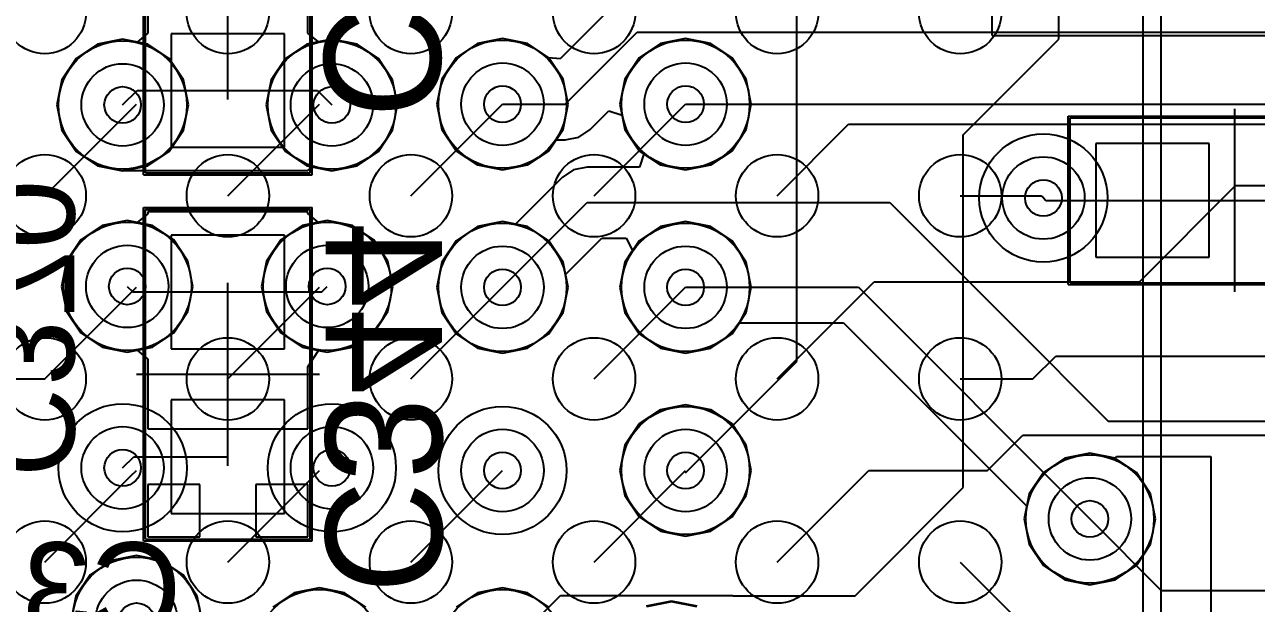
# Model space of a CAD drawing. Extents: x 28 to 300, y 18 to 330.
# Drawn here: x 172.86 to 179.59, y 114.7 to 117.86 of the extents above; entities that cross this region are included whole.
import ezdxf

# ---------------------------------------------------------------- set-up
doc = ezdxf.new("R2010")
doc.units = 0
for name, color, linetype in [('BOTTOMLAYER', 5, 'CONTINUOUS'), ('BOTTOMOVERLAY', 54, 'CONTINUOUS'), ('BOTTOMPASTE', 16, 'CONTINUOUS'), ('BOTTOMSOLDER', 6, 'CONTINUOUS'), ('DRILLDRAWING', 1, 'CONTINUOUS'), ('INTERNALPLANE1', 76, 'CONTINUOUS'), ('INTERNALPLANE6', 136, 'CONTINUOUS'), ('MECHANICAL14', 56, 'CONTINUOUS'), ('MECHANICAL16', 56, 'CONTINUOUS'), ('MIDLAYER1', 16, 'CONTINUOUS'), ('MIDLAYER3', 90, 'CONTINUOUS'), ('MULTILAYER', 9, 'CONTINUOUS'), ('TOPLAYER', 1, 'CONTINUOUS'), ('TOPOVERLAY', 2, 'CONTINUOUS'), ('TOPPASTE', 8, 'CONTINUOUS'), ('TOPSOLDER', 216, 'CONTINUOUS'), ('VIAHOLELAYER', 16, 'CONTINUOUS')]:
    doc.layers.add(name, color=color, linetype=linetype)

msp = doc.modelspace()

# ---------------------------------------------------------------- linework, layer by layer
at = {"layer": 'BOTTOMLAYER'}
for p, q in [((176.0706, 117.9552), (175.7872, 117.6719)), ((173.5348, 117.9362), (173.5348, 117.8115)), ((174.4088, 117.8129), (174.4088, 117.9083)), ((173.5348, 117.8115), (173.4759, 117.7632)), ((174.2818, 117.8092), (173.6618, 117.8092)), ((173.6618, 117.8092), (173.6618, 117.1892)), ((174.2818, 117.1892), (174.2818, 117.8092)), ((174.4677, 117.7645), (174.4088, 117.8129)), ((175.8142, 117.4242), (176.2079, 117.8179)), ((176.2079, 117.8179), (180.0866, 117.8179)), ((173.2597, 117.7516), (173.1432, 117.6738)), ((173.397, 117.7789), (173.2597, 117.7516)), ((173.4759, 117.7632), (173.397, 117.7789)), ((174.54, 117.7789), (174.4677, 117.7645)), ((174.6773, 117.7516), (174.54, 117.7789)), ((174.7938, 117.6738), (174.6773, 117.7516)), ((175.3345, 117.7558), (175.218, 117.678)), ((175.4718, 117.7831), (175.3345, 117.7558)), ((175.6091, 117.7558), (175.4718, 117.7831)), ((175.7256, 117.678), (175.6091, 117.7558)), ((173.1432, 117.6738), (173.0654, 117.5573)), ((174.8716, 117.5573), (174.7938, 117.6738)), ((175.218, 117.678), (175.1402, 117.5615)), ((175.7872, 117.6719), (175.7256, 117.678)), ((173.0654, 117.5573), (173.0381, 117.42)), ((174.8989, 117.42), (174.8716, 117.5573)), ((175.1402, 117.5615), (175.1129, 117.4242)), ((173.397, 117.42), (173.4762, 117.4992)), ((173.4762, 117.4992), (173.9718, 117.4992)), ((173.9718, 117.4992), (174.4608, 117.4992)), ((174.4608, 117.4992), (174.54, 117.42)), ((173.0381, 117.42), (173.0654, 117.2827)), ((174.8716, 117.2827), (174.8989, 117.42)), ((175.1129, 117.4242), (175.1402, 117.2869)), ((175.4718, 117.4242), (175.8142, 117.4242)), ((176.4718, 117.4242), (180.3272, 117.4242)), ((175.9515, 117.2869), (176.0518, 117.3871)), ((176.0518, 117.3871), (176.1247, 117.365)), ((176.1247, 117.365), (176.1402, 117.2869)), ((173.0654, 117.2827), (173.1432, 117.1662)), ((174.7938, 117.1662), (174.8716, 117.2827)), ((175.1402, 117.2869), (175.218, 117.1704)), ((175.8885, 117.2448), (175.9515, 117.2869)), ((176.1402, 117.2869), (176.218, 117.1704)), ((175.7256, 117.1704), (175.7654, 117.23)), ((175.7654, 117.23), (175.8142, 117.23)), ((175.8142, 117.23), (175.8885, 117.2448)), ((178.7118, 117.2092), (178.7118, 116.5892)), ((179.3318, 117.2092), (178.7118, 117.2092)), ((179.3318, 116.5892), (179.3318, 117.2092)), ((173.1432, 117.1662), (173.2597, 117.0884)), ((173.6618, 117.1892), (174.2818, 117.1892)), ((174.6773, 117.0884), (174.7938, 117.1662)), ((175.218, 117.1704), (175.3345, 117.0926)), ((175.6091, 117.0926), (175.7256, 117.1704)), ((176.218, 117.1704), (176.243, 117.1538)), ((176.243, 117.1538), (176.2209, 117.0808)), ((173.2597, 117.0884), (173.397, 117.0611)), ((173.397, 117.0611), (173.4025, 117.0622)), ((173.4025, 117.0622), (173.5348, 117.0622)), ((173.5348, 117.0622), (173.5348, 117.0622)), ((173.5348, 117.0622), (174.4088, 117.0622)), ((174.4088, 117.0622), (174.4333, 117.0823)), ((174.4088, 117.0622), (174.4088, 117.0622)), ((174.4333, 117.0823), (174.54, 117.0611)), ((174.54, 117.0611), (174.6773, 117.0884)), ((175.3345, 117.0926), (175.4718, 117.0653)), ((175.4718, 117.0653), (175.6091, 117.0926)), ((175.8599, 117.066), (175.7969, 117.0239)), ((175.9342, 117.0808), (175.8599, 117.066)), ((176.2209, 117.0808), (175.9342, 117.0808)), ((175.7969, 117.0239), (175.542, 116.7691)), ((175.4718, 116.4242), (175.9342, 116.8866)), ((175.9342, 116.8866), (177.588, 116.8866)), ((177.588, 116.8866), (178.2494, 116.2252)), ((178.4262, 116.912), (178.439, 116.8992)), ((178.439, 116.8992), (179.0218, 116.8992)), ((173.5348, 116.826), (173.4759, 116.7777)), ((174.4088, 116.8362), (173.5348, 116.8362)), ((173.5348, 116.8362), (173.5348, 116.826)), ((174.4088, 116.8273), (174.4088, 116.8362)), ((174.4677, 116.779), (174.4088, 116.8273)), ((173.2851, 116.761), (173.1686, 116.6832)), ((173.4224, 116.7883), (173.2851, 116.761)), ((173.4759, 116.7777), (173.4224, 116.7883)), ((174.5146, 116.7883), (174.4677, 116.779)), ((174.6519, 116.761), (174.5146, 116.7883)), ((174.7684, 116.6832), (174.6519, 116.761)), ((175.3345, 116.7558), (175.218, 116.678)), ((175.4718, 116.7831), (175.3345, 116.7558)), ((175.542, 116.7691), (175.4718, 116.7831)), ((173.1686, 116.6832), (173.0908, 116.5667)), ((174.2818, 116.7092), (173.6618, 116.7092)), ((173.6618, 116.7092), (173.6618, 116.0892)), ((174.2818, 116.0892), (174.2818, 116.7092)), ((174.8462, 116.5667), (174.7684, 116.6832)), ((175.218, 116.678), (175.1402, 116.5615)), ((175.8167, 116.4944), (176.0147, 116.6924)), ((176.0147, 116.6924), (176.1468, 116.6924)), ((176.1468, 116.6924), (176.1827, 116.6252)), ((176.1827, 116.6252), (176.1402, 116.5615)), ((173.0908, 116.5667), (173.0635, 116.4294)), ((174.8735, 116.4294), (174.8462, 116.5667)), ((175.1402, 116.5615), (175.1129, 116.4242)), ((176.1402, 116.5615), (176.1129, 116.4242)), ((178.7118, 116.5892), (179.3318, 116.5892)), ((175.8307, 116.4242), (175.8167, 116.4944)), ((173.0635, 116.4294), (173.0908, 116.2921)), ((173.4224, 116.4294), (173.4526, 116.3992)), ((173.4526, 116.3992), (173.9718, 116.3992)), ((173.9718, 116.3992), (174.4844, 116.3992)), ((174.4844, 116.3992), (174.5146, 116.4294)), ((174.8462, 116.2921), (174.8735, 116.4294)), ((175.1129, 116.4242), (175.1402, 116.2869)), ((175.8034, 116.2869), (175.8307, 116.4242)), ((176.1129, 116.4242), (176.1402, 116.2869)), ((176.4718, 116.4242), (177.4154, 116.4242)), ((177.4154, 116.4242), (178.6802, 115.1594)), ((173.0908, 116.2921), (173.1686, 116.1756)), ((174.7684, 116.1756), (174.8462, 116.2921)), ((175.1402, 116.2869), (175.218, 116.1704)), ((175.7256, 116.1704), (175.8034, 116.2869)), ((176.1402, 116.2869), (176.218, 116.1704)), ((176.7256, 116.1704), (176.7654, 116.23)), ((176.7654, 116.23), (177.3349, 116.23)), ((177.3349, 116.23), (178.3353, 115.2296)), ((178.2494, 116.2252), (178.3149, 116.1597)), ((178.2494, 116.2252), (178.7808, 115.6938)), ((173.1686, 116.1756), (173.2851, 116.0978)), ((174.6519, 116.0978), (174.7684, 116.1756)), ((175.218, 116.1704), (175.3345, 116.0926)), ((175.6091, 116.0926), (175.7256, 116.1704)), ((176.218, 116.1704), (176.3345, 116.0926)), ((176.6091, 116.0926), (176.7256, 116.1704)), ((173.2851, 116.0978), (173.4224, 116.0705)), ((173.4224, 116.0705), (173.4759, 116.0811)), ((173.4759, 116.0811), (173.5348, 116.0328)), ((173.6618, 116.0892), (174.2818, 116.0892)), ((174.4088, 115.9901), (174.4677, 116.0798)), ((174.4677, 116.0798), (174.5146, 116.0705)), ((174.5146, 116.0705), (174.6519, 116.0978)), ((175.3345, 116.0926), (175.4718, 116.0653)), ((175.4718, 116.0653), (175.6091, 116.0926)), ((176.3345, 116.0926), (176.4718, 116.0653)), ((176.4718, 116.0653), (176.6091, 116.0926)), ((173.5348, 116.0328), (173.5348, 115.9901)), ((173.5348, 115.9901), (173.5348, 115.9901)), ((173.5348, 115.9901), (173.5348, 115.9901)), ((173.5348, 115.9901), (173.5348, 115.9622)), ((174.4088, 115.9622), (174.4088, 115.9901)), ((174.4088, 115.9901), (174.4088, 115.9901)), ((174.4088, 115.9901), (174.4088, 115.9901)), ((174.4088, 115.9901), (174.4088, 115.9901)), ((173.5348, 115.9622), (173.5348, 115.9362)), ((173.5348, 115.9362), (173.5348, 115.9362)), ((173.5348, 115.9362), (173.5348, 115.9362)), ((173.5348, 115.9362), (173.5348, 115.9362)), ((173.5348, 115.9362), (173.5348, 115.9362)), ((173.5348, 115.9362), (173.5348, 115.9362)), ((173.5348, 115.9362), (173.5348, 115.6516)), ((174.4088, 115.9492), (174.4088, 115.9622)), ((174.4088, 115.9393), (174.4088, 115.9492)), ((174.4088, 115.9362), (174.4088, 115.9393)), ((174.4088, 115.9083), (174.4088, 115.9362)), ((174.4088, 115.6516), (174.4088, 115.9083)), ((174.4088, 115.9083), (174.4088, 115.9083)), ((174.4088, 115.9083), (174.4088, 115.9083)), ((174.2818, 115.8092), (173.6618, 115.8092)), ((173.6618, 115.8092), (173.6618, 115.1892)), ((174.2818, 115.1892), (174.2818, 115.8092)), ((176.3345, 115.7558), (176.218, 115.678)), ((176.4718, 115.7831), (176.3345, 115.7558)), ((176.6091, 115.7558), (176.4718, 115.7831)), ((176.7256, 115.678), (176.6091, 115.7558)), ((173.5348, 115.6516), (174.4088, 115.6516)), ((176.218, 115.678), (176.1402, 115.5615)), ((176.8034, 115.5615), (176.7256, 115.678)), ((178.7808, 115.6938), (180.1366, 115.6938)), ((176.1402, 115.5615), (176.1129, 115.4242)), ((176.8307, 115.4242), (176.8034, 115.5615)), ((173.397, 115.4388), (173.4574, 115.4992)), ((173.4574, 115.4992), (173.9718, 115.4992)), ((178.8175, 115.491), (178.8261, 115.4996)), ((178.934, 115.4132), (178.8175, 115.491)), ((178.8175, 115.491), (178.8175, 115.491)), ((178.8261, 115.4996), (179.3406, 115.4996)), ((179.3406, 115.4996), (179.3406, 114.2255)), ((176.1129, 115.4242), (176.1402, 115.2869)), ((176.8034, 115.2869), (176.8307, 115.4242)), ((179.0118, 115.2967), (178.934, 115.4132)), ((173.8194, 115.3468), (173.5348, 115.3468)), ((173.5348, 115.3468), (173.5348, 115.0622)), ((173.8194, 115.0622), (173.8194, 115.3468)), ((174.4088, 115.3468), (174.1242, 115.3468)), ((174.1242, 115.3468), (174.1242, 115.0622)), ((174.4088, 115.0622), (174.4088, 115.3468)), ((176.1402, 115.2869), (176.218, 115.1704)), ((176.7256, 115.1704), (176.8034, 115.2869)), ((179.0391, 115.1594), (179.0118, 115.2967)), ((173.6618, 115.1892), (174.2818, 115.1892)), ((178.3353, 115.2296), (178.3213, 115.1594)), ((176.218, 115.1704), (176.3345, 115.0926)), ((176.6091, 115.0926), (176.7256, 115.1704)), ((178.3213, 115.1594), (178.3486, 115.0221)), ((179.0118, 115.0221), (179.0391, 115.1594)), ((173.5348, 115.0622), (173.8194, 115.0622)), ((174.1242, 115.0622), (174.4088, 115.0622)), ((176.3345, 115.0926), (176.4718, 115.0653)), ((176.4718, 115.0653), (176.6091, 115.0926)), ((178.3486, 115.0221), (178.4264, 114.9056)), ((178.934, 114.9056), (179.0118, 115.0221)), ((173.3359, 114.9322), (173.2194, 114.8544)), ((173.4732, 114.9595), (173.3359, 114.9322)), ((173.6105, 114.9322), (173.4732, 114.9595)), ((173.727, 114.8544), (173.6105, 114.9322)), ((173.2194, 114.8544), (173.1416, 114.7379)), ((173.8048, 114.7379), (173.727, 114.8544)), ((178.4264, 114.9056), (178.5429, 114.8278)), ((178.8175, 114.8278), (178.934, 114.9056)), ((174.4718, 114.7831), (174.3345, 114.7558)), ((174.6091, 114.7558), (174.4718, 114.7831)), ((175.4718, 114.7831), (175.3345, 114.7558)), ((175.6091, 114.7558), (175.4718, 114.7831)), ((178.5429, 114.8278), (178.6802, 114.8005)), ((178.6802, 114.8005), (178.8175, 114.8278)), ((173.1416, 114.7379), (173.1143, 114.6006)), ((173.8321, 114.6006), (173.8048, 114.7379)), ((174.3345, 114.7558), (174.218, 114.678)), ((174.7256, 114.678), (174.6091, 114.7558)), ((175.3345, 114.7558), (175.218, 114.678)), ((175.7256, 114.678), (175.6091, 114.7558)), ((176.3956, 114.7069), (176.2583, 114.6796)), ((176.5329, 114.6796), (176.3956, 114.7069))]:
    msp.add_line(p, q, dxfattribs=at)
for centre in [(173.397, 117.42), (174.54, 117.42), (175.4718, 117.4242), (176.4718, 117.4242), (178.4262, 116.912), (173.4224, 116.4294), (174.5146, 116.4294), (175.4718, 116.4242), (176.4718, 116.4242), (173.397, 115.4388), (174.54, 115.4388), (175.4718, 115.4242), (176.4718, 115.4242), (178.6802, 115.1594), (173.4732, 114.6006)]:
    msp.add_circle(centre, 0.225, dxfattribs=at)
at = {"layer": 'BOTTOMPASTE'}
for p, q in [((174.2818, 117.8092), (173.6618, 117.8092)), ((173.6618, 117.8092), (173.6618, 117.1892)), ((174.2818, 117.1892), (174.2818, 117.8092)), ((178.7118, 117.2092), (178.7118, 116.5892)), ((179.3318, 117.2092), (178.7118, 117.2092)), ((179.3318, 116.5892), (179.3318, 117.2092)), ((173.6618, 117.1892), (174.2818, 117.1892)), ((174.2818, 116.7092), (173.6618, 116.7092)), ((173.6618, 116.7092), (173.6618, 116.0892)), ((174.2818, 116.0892), (174.2818, 116.7092)), ((178.7118, 116.5892), (179.3318, 116.5892)), ((173.6618, 116.0892), (174.2818, 116.0892)), ((174.2818, 115.8092), (173.6618, 115.8092)), ((173.6618, 115.8092), (173.6618, 115.1892)), ((174.2818, 115.1892), (174.2818, 115.8092)), ((173.6618, 115.1892), (174.2818, 115.1892))]:
    msp.add_line(p, q, dxfattribs=at)
at = {"layer": 'BOTTOMSOLDER'}
for p, q in [((174.2818, 117.8092), (173.6618, 117.8092)), ((173.6618, 117.8092), (173.6618, 117.1892)), ((174.2818, 117.1892), (174.2818, 117.8092)), ((178.7118, 117.2092), (178.7118, 116.5892)), ((179.3318, 117.2092), (178.7118, 117.2092)), ((179.3318, 116.5892), (179.3318, 117.2092)), ((173.6618, 117.1892), (174.2818, 117.1892)), ((174.2818, 116.7092), (173.6618, 116.7092)), ((173.6618, 116.7092), (173.6618, 116.0892)), ((174.2818, 116.0892), (174.2818, 116.7092)), ((178.7118, 116.5892), (179.3318, 116.5892)), ((173.6618, 116.0892), (174.2818, 116.0892)), ((174.2818, 115.8092), (173.6618, 115.8092)), ((173.6618, 115.8092), (173.6618, 115.1892)), ((174.2818, 115.1892), (174.2818, 115.8092)), ((173.6618, 115.1892), (174.2818, 115.1892))]:
    msp.add_line(p, q, dxfattribs=at)
at = {"layer": 'DRILLDRAWING'}
for centre in [(173.397, 117.42), (174.54, 117.42), (175.4718, 117.4242), (176.4718, 117.4242), (178.4262, 116.912), (173.4224, 116.4294), (174.5146, 116.4294), (175.4718, 116.4242), (176.4718, 116.4242), (173.397, 115.4388), (174.54, 115.4388), (175.4718, 115.4242), (176.4718, 115.4242), (178.6802, 115.1594), (173.4732, 114.6006)]:
    msp.add_circle(centre, 0.1, dxfattribs=at)
at = {"layer": 'INTERNALPLANE1'}
for centre in [(173.397, 117.42), (174.54, 117.42), (175.4718, 117.4242), (176.4718, 117.4242), (178.4262, 116.912), (173.4224, 116.4294), (174.5146, 116.4294), (175.4718, 116.4242), (176.4718, 116.4242), (173.397, 115.4388), (174.54, 115.4388), (175.4718, 115.4242), (176.4718, 115.4242), (178.6802, 115.1594), (175.4718, 114.4242)]:
    msp.add_circle(centre, 0.35, dxfattribs=at)
at = {"layer": 'INTERNALPLANE6'}
for centre in [(175.4718, 117.4242), (176.4718, 117.4242), (178.4262, 116.912), (175.4718, 116.4242), (176.4718, 116.4242), (173.397, 115.4388), (174.54, 115.4388), (175.4718, 115.4242), (176.4718, 115.4242), (178.6802, 115.1594), (173.4732, 114.6006), (174.4718, 114.4242), (175.4718, 114.4242)]:
    msp.add_circle(centre, 0.35, dxfattribs=at)
at = {"layer": 'MECHANICAL14'}
for p, q in [((178.9718, 104.9242), (178.9718, 121.9242)), ((173.5218, 117.0492), (173.5218, 118.8492)), ((174.4218, 117.0492), (174.4218, 118.8492)), ((178.5718, 116.4492), (178.5718, 117.3492)), ((178.5718, 117.3492), (180.3718, 117.3492)), ((173.5218, 117.0492), (174.4218, 117.0492)), ((173.5218, 116.8492), (174.4218, 116.8492)), ((173.5218, 115.0492), (173.5218, 116.8492)), ((174.4218, 115.0492), (174.4218, 116.8492)), ((178.5718, 116.4492), (180.3718, 116.4492)), ((173.5218, 115.0492), (174.4218, 115.0492))]:
    msp.add_line(p, q, dxfattribs=at)
at = {"layer": 'MECHANICAL16'}
for p, q in [((178.9718, 104.9242), (178.9718, 121.9242)), ((178.1468, 117.7992), (178.1468, 120.8992)), ((173.5118, 117.0392), (173.5118, 118.8592)), ((174.4318, 117.0392), (174.4318, 118.8592)), ((173.9718, 117.4492), (173.9718, 118.4492)), ((178.1468, 117.7992), (179.6468, 117.7992)), ((179.4718, 116.3992), (179.4718, 117.3992)), ((178.5618, 116.4392), (178.5618, 117.3592)), ((178.5618, 117.3592), (180.3818, 117.3592)), ((173.5118, 117.0392), (174.4318, 117.0392)), ((178.9718, 116.8992), (179.9718, 116.8992)), ((173.5118, 116.8592), (174.4318, 116.8592)), ((173.5118, 115.0392), (173.5118, 116.8592)), ((174.4318, 115.0392), (174.4318, 116.8592)), ((173.9718, 115.4492), (173.9718, 116.4492)), ((178.5618, 116.4392), (180.3818, 116.4392)), ((173.4718, 115.9492), (174.4718, 115.9492)), ((173.5118, 115.0392), (174.4318, 115.0392))]:
    msp.add_line(p, q, dxfattribs=at)
at = {"layer": 'MIDLAYER1'}
for p, q in [((173.2597, 117.7516), (173.1432, 117.6738)), ((173.397, 117.7789), (173.2597, 117.7516)), ((173.5343, 117.7516), (173.397, 117.7789)), ((173.6508, 117.6738), (173.5343, 117.7516)), ((174.4027, 117.7516), (174.2862, 117.6738)), ((174.54, 117.7789), (174.4027, 117.7516)), ((174.6773, 117.7516), (174.54, 117.7789)), ((174.7938, 117.6738), (174.6773, 117.7516)), ((175.3345, 117.7558), (175.218, 117.678)), ((175.4718, 117.7831), (175.3345, 117.7558)), ((175.6091, 117.7558), (175.4718, 117.7831)), ((175.7256, 117.678), (175.6091, 117.7558)), ((176.3345, 117.7558), (176.218, 117.678)), ((176.4718, 117.7831), (176.3345, 117.7558)), ((176.6091, 117.7558), (176.4718, 117.7831)), ((176.7256, 117.678), (176.6091, 117.7558)), ((173.1432, 117.6738), (173.0654, 117.5573)), ((173.7286, 117.5573), (173.6508, 117.6738)), ((174.2862, 117.6738), (174.2084, 117.5573)), ((174.8716, 117.5573), (174.7938, 117.6738)), ((175.218, 117.678), (175.1402, 117.5615)), ((175.8034, 117.5615), (175.7256, 117.678)), ((176.218, 117.678), (176.1402, 117.5615)), ((176.8034, 117.5615), (176.7256, 117.678)), ((173.0654, 117.5573), (173.0381, 117.42)), ((173.7559, 117.42), (173.7286, 117.5573)), ((174.2084, 117.5573), (174.1811, 117.42)), ((174.8989, 117.42), (174.8716, 117.5573)), ((175.1402, 117.5615), (175.1129, 117.4242)), ((175.8307, 117.4242), (175.8034, 117.5615)), ((176.1402, 117.5615), (176.1129, 117.4242)), ((176.8307, 117.4242), (176.8034, 117.5615)), ((173.0381, 117.42), (173.0654, 117.2827)), ((173.7286, 117.2827), (173.7559, 117.42)), ((174.1811, 117.42), (174.2084, 117.2827)), ((174.8716, 117.2827), (174.8989, 117.42)), ((175.1129, 117.4242), (175.1402, 117.2869)), ((175.8034, 117.2869), (175.8307, 117.4242)), ((176.1129, 117.4242), (176.1402, 117.2869)), ((176.8034, 117.2869), (176.8307, 117.4242)), ((173.0654, 117.2827), (173.1432, 117.1662)), ((173.6508, 117.1662), (173.7286, 117.2827)), ((174.2084, 117.2827), (174.2862, 117.1662)), ((174.7938, 117.1662), (174.8716, 117.2827)), ((175.1402, 117.2869), (175.218, 117.1704)), ((175.7256, 117.1704), (175.8034, 117.2869)), ((176.1402, 117.2869), (176.218, 117.1704)), ((176.7256, 117.1704), (176.8034, 117.2869)), ((173.1432, 117.1662), (173.2597, 117.0884)), ((173.5343, 117.0884), (173.6508, 117.1662)), ((174.2862, 117.1662), (174.4027, 117.0884)), ((174.6773, 117.0884), (174.7938, 117.1662)), ((175.218, 117.1704), (175.3345, 117.0926)), ((175.6091, 117.0926), (175.7256, 117.1704)), ((176.218, 117.1704), (176.3345, 117.0926)), ((176.6091, 117.0926), (176.7256, 117.1704)), ((173.2597, 117.0884), (173.397, 117.0611)), ((173.397, 117.0611), (173.5343, 117.0884)), ((174.4027, 117.0884), (174.54, 117.0611)), ((174.54, 117.0611), (174.6773, 117.0884)), ((175.3345, 117.0926), (175.4718, 117.0653)), ((175.4718, 117.0653), (175.6091, 117.0926)), ((176.3345, 117.0926), (176.4718, 117.0653)), ((176.4718, 117.0653), (176.6091, 117.0926)), ((173.2851, 116.761), (173.1686, 116.6832)), ((173.4224, 116.7883), (173.2851, 116.761)), ((173.5597, 116.761), (173.4224, 116.7883)), ((173.6762, 116.6832), (173.5597, 116.761)), ((174.3773, 116.761), (174.2608, 116.6832)), ((174.5146, 116.7883), (174.3773, 116.761)), ((174.6519, 116.761), (174.5146, 116.7883)), ((174.7684, 116.6832), (174.6519, 116.761)), ((175.3345, 116.7558), (175.218, 116.678)), ((175.4718, 116.7831), (175.3345, 116.7558)), ((175.6091, 116.7558), (175.4718, 116.7831)), ((175.7256, 116.678), (175.6091, 116.7558)), ((176.3345, 116.7558), (176.218, 116.678)), ((176.4718, 116.7831), (176.3345, 116.7558)), ((176.6091, 116.7558), (176.4718, 116.7831)), ((176.7256, 116.678), (176.6091, 116.7558)), ((173.1686, 116.6832), (173.0908, 116.5667)), ((173.754, 116.5667), (173.6762, 116.6832)), ((174.2608, 116.6832), (174.183, 116.5667)), ((174.8462, 116.5667), (174.7684, 116.6832)), ((175.218, 116.678), (175.1402, 116.5615)), ((175.8034, 116.5615), (175.7256, 116.678)), ((176.218, 116.678), (176.1402, 116.5615)), ((176.8034, 116.5615), (176.7256, 116.678)), ((173.0908, 116.5667), (173.0635, 116.4294)), ((173.7813, 116.4294), (173.754, 116.5667)), ((174.183, 116.5667), (174.1557, 116.4294)), ((174.8735, 116.4294), (174.8462, 116.5667)), ((175.1402, 116.5615), (175.1129, 116.4242)), ((175.8307, 116.4242), (175.8034, 116.5615)), ((176.1402, 116.5615), (176.1129, 116.4242)), ((176.8307, 116.4242), (176.8034, 116.5615)), ((173.0635, 116.4294), (173.0908, 116.2921)), ((173.754, 116.2921), (173.7813, 116.4294)), ((174.1557, 116.4294), (174.183, 116.2921)), ((174.8462, 116.2921), (174.8735, 116.4294)), ((175.1129, 116.4242), (175.1402, 116.2869)), ((175.8034, 116.2869), (175.8307, 116.4242)), ((176.1129, 116.4242), (176.1402, 116.2869)), ((176.8034, 116.2869), (176.8307, 116.4242)), ((173.0908, 116.2921), (173.1686, 116.1756)), ((173.6762, 116.1756), (173.754, 116.2921)), ((174.183, 116.2921), (174.2608, 116.1756)), ((174.7684, 116.1756), (174.8462, 116.2921)), ((175.1402, 116.2869), (175.218, 116.1704)), ((175.7256, 116.1704), (175.8034, 116.2869)), ((176.1402, 116.2869), (176.218, 116.1704)), ((176.7256, 116.1704), (176.8034, 116.2869)), ((173.1686, 116.1756), (173.2851, 116.0978)), ((173.5597, 116.0978), (173.6762, 116.1756)), ((174.2608, 116.1756), (174.3773, 116.0978)), ((174.6519, 116.0978), (174.7684, 116.1756)), ((175.218, 116.1704), (175.3345, 116.0926)), ((175.6091, 116.0926), (175.7256, 116.1704)), ((176.218, 116.1704), (176.3345, 116.0926)), ((176.6091, 116.0926), (176.7256, 116.1704)), ((173.2851, 116.0978), (173.4224, 116.0705)), ((173.4224, 116.0705), (173.5597, 116.0978)), ((174.3773, 116.0978), (174.5146, 116.0705)), ((174.5146, 116.0705), (174.6519, 116.0978)), ((175.3345, 116.0926), (175.4718, 116.0653)), ((175.4718, 116.0653), (175.6091, 116.0926)), ((176.3345, 116.0926), (176.4718, 116.0653)), ((176.4718, 116.0653), (176.6091, 116.0926)), ((176.3345, 115.7558), (176.218, 115.678)), ((176.4718, 115.7831), (176.3345, 115.7558)), ((176.6091, 115.7558), (176.4718, 115.7831)), ((176.7256, 115.678), (176.6091, 115.7558)), ((176.218, 115.678), (176.1402, 115.5615)), ((176.8034, 115.5615), (176.7256, 115.678)), ((176.1402, 115.5615), (176.1129, 115.4242)), ((176.8307, 115.4242), (176.8034, 115.5615)), ((178.6802, 115.5183), (178.5429, 115.491)), ((178.8175, 115.491), (178.6802, 115.5183)), ((178.5429, 115.491), (178.4264, 115.4132)), ((178.934, 115.4132), (178.8175, 115.491)), ((176.1129, 115.4242), (176.1402, 115.2869)), ((176.8034, 115.2869), (176.8307, 115.4242)), ((178.4264, 115.4132), (178.3486, 115.2967)), ((179.0118, 115.2967), (178.934, 115.4132)), ((176.1402, 115.2869), (176.218, 115.1704)), ((176.7256, 115.1704), (176.8034, 115.2869)), ((178.3486, 115.2967), (178.3213, 115.1594)), ((179.0391, 115.1594), (179.0118, 115.2967)), ((176.218, 115.1704), (176.3345, 115.0926)), ((176.6091, 115.0926), (176.7256, 115.1704)), ((178.3213, 115.1594), (178.3486, 115.0221)), ((179.0118, 115.0221), (179.0391, 115.1594)), ((176.3345, 115.0926), (176.4718, 115.0653)), ((176.4718, 115.0653), (176.6091, 115.0926)), ((178.3486, 115.0221), (178.4264, 114.9056)), ((178.934, 114.9056), (179.0118, 115.0221)), ((173.3359, 114.9322), (173.2194, 114.8544)), ((173.4732, 114.9595), (173.3359, 114.9322)), ((173.6105, 114.9322), (173.4732, 114.9595)), ((173.727, 114.8544), (173.6105, 114.9322)), ((173.2194, 114.8544), (173.1416, 114.7379)), ((173.8048, 114.7379), (173.727, 114.8544)), ((178.4264, 114.9056), (178.5429, 114.8278)), ((178.8175, 114.8278), (178.934, 114.9056)), ((174.4718, 114.7831), (174.3345, 114.7558)), ((174.6091, 114.7558), (174.4718, 114.7831)), ((175.4718, 114.7831), (175.3345, 114.7558)), ((175.6091, 114.7558), (175.4718, 114.7831)), ((178.5429, 114.8278), (178.6802, 114.8005)), ((178.6802, 114.8005), (178.8175, 114.8278)), ((173.1416, 114.7379), (173.1143, 114.6006)), ((173.8321, 114.6006), (173.8048, 114.7379)), ((174.3345, 114.7558), (174.218, 114.678)), ((174.7256, 114.678), (174.6091, 114.7558)), ((175.3345, 114.7558), (175.218, 114.678)), ((175.7256, 114.678), (175.6091, 114.7558)), ((176.3956, 114.7106), (176.2569, 114.683)), ((176.5343, 114.683), (176.3956, 114.7106))]:
    msp.add_line(p, q, dxfattribs=at)
for centre in [(173.397, 117.42), (174.54, 117.42), (175.4718, 117.4242), (176.4718, 117.4242), (178.4262, 116.912), (173.4224, 116.4294), (174.5146, 116.4294), (175.4718, 116.4242), (176.4718, 116.4242), (173.397, 115.4388), (174.54, 115.4388), (175.4718, 115.4242), (176.4718, 115.4242), (178.6802, 115.1594), (173.4732, 114.6006)]:
    msp.add_circle(centre, 0.225, dxfattribs=at)
at = {"layer": 'MIDLAYER3'}
for p, q in [((179.0703, 113.4621), (179.0703, 131.9504)), ((178.5112, 117.7798), (178.5112, 124.7335)), ((177.0797, 116.0199), (177.0797, 121.0981)), ((177.9882, 117.2568), (178.5112, 117.7798)), ((177.9882, 115.331), (177.9882, 117.2568)), ((176.4779, 115.4181), (177.0797, 116.0199)), ((176.4718, 115.412), (176.4779, 115.4181)), ((177.3975, 114.7403), (177.9882, 115.331)), ((175.4718, 114.4242), (175.7893, 114.7417)), ((175.7893, 114.7417), (176.729, 114.7417)), ((176.7304, 114.7403), (177.3975, 114.7403))]:
    msp.add_line(p, q, dxfattribs=at)
for centre in [(173.397, 117.42), (174.54, 117.42), (175.4718, 117.4242), (176.4718, 117.4242), (178.4262, 116.912), (173.4224, 116.4294), (174.5146, 116.4294), (175.4718, 116.4242), (176.4718, 116.4242), (173.397, 115.4388), (174.54, 115.4388), (175.4718, 115.4242), (176.4718, 115.4242), (178.6802, 115.1594), (173.4732, 114.6006)]:
    msp.add_circle(centre, 0.225, dxfattribs=at)
at = {"layer": 'MULTILAYER'}
for centre in [(173.397, 117.42), (174.54, 117.42), (175.4718, 117.4242), (176.4718, 117.4242), (178.4262, 116.912), (173.4224, 116.4294), (174.5146, 116.4294), (175.4718, 116.4242), (176.4718, 116.4242), (173.397, 115.4388), (174.54, 115.4388), (175.4718, 115.4242), (176.4718, 115.4242), (178.6802, 115.1594), (173.4732, 114.6006)]:
    msp.add_circle(centre, 0.225, dxfattribs=at)
at = {"layer": 'TOPLAYER'}
for p, q in [((173.4323, 117.3847), (173.4718, 117.4242)), ((173.9718, 116.9242), (174.4718, 117.4242)), ((174.9718, 116.9242), (175.4718, 117.4242)), ((175.9718, 116.9242), (176.4718, 117.4242)), ((172.9718, 116.9242), (173.4323, 117.3847)), ((176.9718, 116.9242), (177.3619, 117.3143)), ((177.3619, 117.3143), (186.0794, 117.3143)), ((178.9506, 116.4539), (179.4761, 116.9794)), ((179.4761, 116.9794), (184.0814, 116.9794)), ((174.9718, 116.9242), (174.9718, 116.9242)), ((177.9718, 116.9242), (178.414, 116.9242)), ((178.414, 116.9242), (178.4262, 116.912)), ((172.9718, 115.9242), (173.4497, 116.4021)), ((173.4497, 116.4021), (173.4718, 116.4242)), ((173.9718, 115.9242), (174.4718, 116.4242)), ((174.9718, 115.9242), (175.4718, 116.4242)), ((175.9718, 115.9242), (176.4718, 116.4242)), ((176.9718, 115.9242), (177.5015, 116.4539)), ((177.5015, 116.4539), (178.9506, 116.4539)), ((178.3692, 115.9242), (178.4934, 116.0484)), ((178.4934, 116.0484), (184.2347, 116.0484)), ((172.5066, 115.9242), (172.9718, 115.9242)), ((177.9718, 115.9242), (178.3692, 115.9242)), ((178.1206, 115.4242), (178.313, 115.6166)), ((178.313, 115.6166), (178.5442, 115.6166)), ((178.5442, 115.6166), (181.4996, 115.6166)), ((178.5442, 115.6166), (185.5636, 115.6166)), ((172.9718, 114.9242), (173.4417, 115.3941)), ((173.4417, 115.3941), (173.4718, 115.4242)), ((173.9718, 114.9242), (174.4718, 115.4242)), ((174.9718, 114.9242), (175.4718, 115.4242)), ((175.9718, 114.9242), (176.4718, 115.4242)), ((176.9718, 114.9242), (177.4718, 115.4242)), ((177.4718, 115.4242), (178.1206, 115.4242)), ((178.6802, 115.1594), (179.0703, 114.7693)), ((174.9718, 114.9242), (174.9718, 114.9242)), ((177.9718, 114.9242), (178.3553, 114.5407)), ((179.0703, 114.7693), (181.2091, 114.7693))]:
    msp.add_line(p, q, dxfattribs=at)
for centre in [(172.9718, 117.9242), (173.9718, 117.9242), (174.9718, 117.9242), (175.9718, 117.9242), (176.9718, 117.9242), (177.9718, 117.9242), (173.397, 117.42), (174.54, 117.42), (175.4718, 117.4242), (176.4718, 117.4242), (172.9718, 116.9242), (173.9718, 116.9242), (174.9718, 116.9242), (175.9718, 116.9242), (176.9718, 116.9242), (177.9718, 116.9242), (178.4262, 116.912), (173.4224, 116.4294), (174.5146, 116.4294), (175.4718, 116.4242), (176.4718, 116.4242), (172.9718, 115.9242), (173.9718, 115.9242), (174.9718, 115.9242), (175.9718, 115.9242), (176.9718, 115.9242), (177.9718, 115.9242), (173.397, 115.4388), (174.54, 115.4388), (175.4718, 115.4242), (176.4718, 115.4242), (178.6802, 115.1594), (172.9718, 114.9242), (173.9718, 114.9242), (174.9718, 114.9242), (175.9718, 114.9242), (176.9718, 114.9242), (177.9718, 114.9242), (173.4732, 114.6006)]:
    msp.add_circle(centre, 0.225, dxfattribs=at)
at = {"layer": 'TOPOVERLAY'}
msp.add_line((178.9718, 104.9242), (178.9718, 121.9242), dxfattribs=at)
at = {"layer": 'TOPPASTE'}
for centre in [(172.9718, 117.9242), (173.9718, 117.9242), (174.9718, 117.9242), (175.9718, 117.9242), (176.9718, 117.9242), (177.9718, 117.9242), (172.9718, 116.9242), (173.9718, 116.9242), (174.9718, 116.9242), (175.9718, 116.9242), (176.9718, 116.9242), (177.9718, 116.9242), (172.9718, 115.9242), (173.9718, 115.9242), (174.9718, 115.9242), (175.9718, 115.9242), (176.9718, 115.9242), (177.9718, 115.9242), (172.9718, 114.9242), (173.9718, 114.9242), (174.9718, 114.9242), (175.9718, 114.9242), (176.9718, 114.9242), (177.9718, 114.9242)]:
    msp.add_circle(centre, 0.225, dxfattribs=at)
at = {"layer": 'TOPSOLDER'}
for centre in [(172.9718, 117.9242), (173.9718, 117.9242), (174.9718, 117.9242), (175.9718, 117.9242), (176.9718, 117.9242), (177.9718, 117.9242), (172.9718, 116.9242), (173.9718, 116.9242), (174.9718, 116.9242), (175.9718, 116.9242), (176.9718, 116.9242), (177.9718, 116.9242), (172.9718, 115.9242), (173.9718, 115.9242), (174.9718, 115.9242), (175.9718, 115.9242), (176.9718, 115.9242), (177.9718, 115.9242), (172.9718, 114.9242), (173.9718, 114.9242), (174.9718, 114.9242), (175.9718, 114.9242), (176.9718, 114.9242), (177.9718, 114.9242)]:
    msp.add_circle(centre, 0.225, dxfattribs=at)
at = {"layer": 'VIAHOLELAYER'}
for centre in [(173.397, 117.42), (174.54, 117.42), (175.4718, 117.4242), (176.4718, 117.4242), (178.4262, 116.912), (173.4224, 116.4294), (174.5146, 116.4294), (175.4718, 116.4242), (176.4718, 116.4242), (173.397, 115.4388), (174.54, 115.4388), (175.4718, 115.4242), (176.4718, 115.4242), (178.6802, 115.1594), (173.4732, 114.6006)]:
    msp.add_circle(centre, 0.1, dxfattribs=at)

# ---------------------------------------------------------------- texts
at = {"layer": 'BOTTOMOVERLAY', "text_generation_flag": 2}
for s, height, p in [('C63', 0.635, (174.498, 117.348)), ('C370', 0.508, (172.626, 115.3871)), ('C344', 0.635, (174.5056, 114.7521))]:
    msp.add_text(s, height=height, rotation=270, dxfattribs=at).set_placement(p)
msp.add_text('C369', height=0.508, dxfattribs=at).set_placement((173.7182, 114.5235))

doc.saveas('drawing.dxf')
